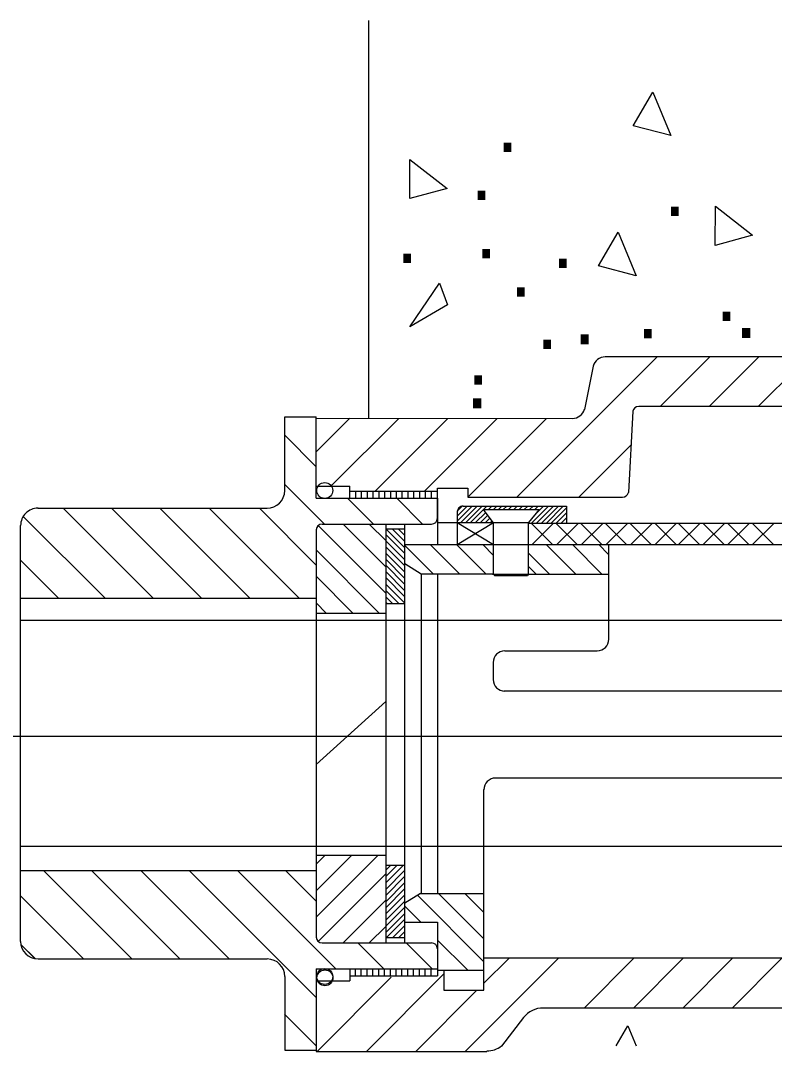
# Model space of a CAD drawing. Extents: x -881 to -726, y 593 to 666.
# Drawn here: x -772.1308 to -771.9323, y 610.7694 to 611.0407 of the extents above; entities that cross this region are included whole.
import ezdxf

# ---------------------------------------------------------------- set-up
doc = ezdxf.new("R2010")
doc.units = 0
doc.layers.add('es_DETAIL', color=7, linetype='Continuous')

msp = doc.modelspace()

# ---------------------------------------------------------------- linework, layer by layer
at = {"layer": 'es_DETAIL'}
for p, q in [((-772.039098078025, 610.9360055551505), (-772.039098078025, 611.0406812277007)), ((-772.0001106536322, 610.9152375947001), (-771.9631962753193, 610.9521519721035)), ((-771.7063348012676, 610.9522285679346), (-771.9768768895318, 610.9522285679346)), ((-771.962316815566, 610.9392212453437), (-771.9493094929558, 610.9522285679346)), ((-771.9494983960016, 610.9391112077823), (-771.9363810359911, 610.9522285679346)), ((-771.9365699387789, 610.9391112077823), (-771.9234525787684, 610.9522285679346)), ((-771.9800096259094, 610.949698996317), (-771.9823545762166, 610.9383528320288)), ((-771.7092474069461, 610.9391112077823), (-771.9680596763902, 610.9391112077823)), ((-772.061273348764, 610.9170105917315), (-772.061273348764, 610.9363686212721)), ((-772.061273348764, 610.9363686212721), (-772.0529780366459, 610.9363686212721)), ((-772.0529780366459, 610.914994139844), (-772.0529780366459, 610.9363686212721)), ((-772.0529257372622, 610.9360092774153), (-771.9855221319333, 610.9359908845975)), ((-772.0529029397472, 610.9272607429743), (-772.0441567982824, 610.9360068846906)), ((-772.0491108622097, 610.9181243631343), (-772.0312318680241, 610.9360033577199)), ((-772.0374403773018, 610.9168663909164), (-772.0183069380109, 610.935999830878)), ((-772.0244542040043, 610.9168663909164), (-772.0053243069957, 610.9359962881056)), ((-772.0130513821498, 610.915283039596), (-771.9923416759805, 610.9359927454042)), ((-771.9696387585842, 610.9378738457808), (-771.9707466806634, 610.9164560072121)), ((-772.0530013176358, 610.923280190509), (-772.061273348764, 610.9315522214954)), ((-771.9838451285857, 610.9152375947001), (-771.9700986154828, 610.9289841079384)), ((-772.0508206175607, 610.9081710329405), (-772.061273348764, 610.9186237644082)), ((-772.0529780366459, 610.9181243631343), (-772.0441643124354, 610.9181243631343)), ((-772.0441643124354, 610.914994139844), (-772.0441643124354, 610.9181243631343)), ((-772.0441643124354, 610.9168663909164), (-772.0210597114987, 610.9168663909164)), ((-772.0426338773515, 610.9168663909164), (-772.0426338773515, 610.914994139844)), ((-772.041103442016, 610.9168663909164), (-772.041103442016, 610.914994139844)), ((-772.0395730068998, 610.916818105171), (-772.0395730068998, 610.914994139844)), ((-772.0380425715449, 610.916818105171), (-772.0380425715449, 610.914994139844)), ((-772.0365121364609, 610.916818105171), (-772.0365121364609, 610.914994139844)), ((-772.0349817011191, 610.916818105171), (-772.0349817011191, 610.914994139844)), ((-772.0334512660417, 610.916818105171), (-772.0334512660417, 610.914994139844)), ((-772.0319208306933, 610.916818105171), (-772.0319208306933, 610.914994139844)), ((-772.0303903955834, 610.916818105171), (-772.0303903955834, 610.914994139844)), ((-772.0288599602221, 610.916818105171), (-772.0288599602221, 610.914994139844)), ((-772.0273295250092, 610.916818105171), (-772.0273295250092, 610.914994139844)), ((-772.0257990897964, 610.916818105171), (-772.0257990897964, 610.914994139844)), ((-772.0242686547189, 610.916818105171), (-772.0242686547189, 610.914994139844)), ((-772.0227382193447, 610.916818105171), (-772.0227382193447, 610.914994139844)), ((-772.0210597114987, 610.914994139844), (-772.0210597114987, 610.9175931091186)), ((-772.0210596132905, 610.9175931091186), (-772.0130513821498, 610.9175931091186)), ((-772.0130513821498, 610.9175931091186), (-772.0130513821498, 610.9152375947001)), ((-772.0529780366459, 610.914994139844), (-772.0210597114987, 610.914994139844)), ((-772.0378921602027, 610.9081710329405), (-772.0447207755687, 610.9149996484356)), ((-772.0249637032509, 610.9081710329405), (-772.0317868100256, 610.914994139844)), ((-772.0210597114987, 610.9094034757859), (-772.0210597114987, 610.914994139844)), ((-772.0210596132905, 610.914994139844), (-772.0210596132905, 610.9027923579724)), ((-772.0130513821498, 610.9152375947001), (-771.9723257628702, 610.9152375947001)), ((-772.1262488600099, 610.9123628629823), (-772.0659283446271, 610.9123628629823)), ((-772.1262447674541, 610.9123613399863), (-772.0659241300514, 610.9123613399863)), ((-772.095890990215, 610.8886776349848), (-772.1195746953326, 610.9123613399863)), ((-772.0831933984268, 610.8886776349848), (-772.1068771035251, 610.9123613399863)), ((-772.0704958065096, 610.8886776349848), (-772.0941795116079, 610.9123613399863)), ((-772.0575096329349, 610.8886776349848), (-772.0811933380718, 610.9123613399863)), ((-772.0529780366459, 610.897399995048), (-772.0679409045542, 610.9123628629823)), ((-772.015840279602, 610.910254509038), (-772.0132031452769, 610.9128916430986)), ((-772.015840279602, 610.908955891627), (-772.0119045280013, 610.9128916430986)), ((-772.015840279602, 610.9115531261846), (-772.0145148729792, 610.9128785328203)), ((-772.015840279602, 610.9113604726506), (-772.015840279602, 610.9027923579724)), ((-772.0149099475103, 610.9085876060303), (-772.0106059104291, 610.9128916430986)), ((-772.014309844389, 610.9128916430986), (-771.9935419420752, 610.9128916430986)), ((-772.0136113303637, 610.9085876060303), (-772.0093072934243, 610.9128916430986)), ((-772.0123127132042, 610.9085876060303), (-772.0090094316678, 610.9118908875151)), ((-772.0110140959288, 610.9085876060303), (-772.0084310503711, 610.9111706514267)), ((-772.0090548485338, 610.9119909113806), (-772.0064717079929, 610.9085876060303)), ((-772.0090548485338, 610.9119909113806), (-771.994276386648, 610.9119909113806)), ((-772.0089001427762, 610.9120001763165), (-772.0080086760005, 610.9128916430986)), ((-772.0076011131646, 610.9120005883494), (-772.0067100583121, 610.9128916430986)), ((-772.006310246336, 610.9119928381668), (-772.0054114411527, 610.9128916430986)), ((-772.0050177465782, 610.9119867203589), (-772.0041128240125, 610.9128916430986)), ((-772.0037187171022, 610.9119871324045), (-772.0028142064467, 610.9128916430986)), ((-772.002329746448, 610.9119909113806), (-772.0014290147493, 610.9128916430986)), ((-772.0009445544604, 610.9119909113806), (-772.0000438227488, 610.9128916430986)), ((-771.99955936275, 610.9119909113806), (-771.9986586307676, 610.9128916430986)), ((-771.9981741707625, 610.9119909113806), (-771.9972734390508, 610.9128916430986)), ((-771.994276386648, 610.9119909113806), (-771.9970572416024, 610.9085876060303)), ((-771.9967889787683, 610.9119909113806), (-771.9958882470696, 610.9128916430986)), ((-771.9962729264238, 610.9084193452233), (-771.9918006282904, 610.9128916430986)), ((-771.9954123543084, 610.9119909113806), (-771.9945116225903, 610.9128916430986)), ((-771.9951469476414, 610.9108439413329), (-771.9930992458497, 610.9128916430986)), ((-771.9949743091418, 610.9084193452233), (-771.9905020110149, 610.9128916430986)), ((-771.9936756917178, 610.9084193452233), (-771.9892033939908, 610.9128916430986)), ((-771.9935927229004, 610.9128916430986), (-771.9870482803478, 610.9128916430986)), ((-771.9923770740295, 610.9084193452233), (-771.9879047762961, 610.9128916430986)), ((-771.9910784570054, 610.9084193452233), (-771.9870482803478, 610.9124495217714)), ((-771.9897798397299, 610.9084193452233), (-771.9870482803478, 610.9111509045796)), ((-771.9870482803478, 610.9128916430986), (-771.9870482803478, 610.9084193452233)), ((-772.1085885820031, 610.8886776349848), (-772.1301191701325, 610.9102082228561)), ((-772.0210596132905, 610.9085876060303), (-772.015840279602, 610.9085876060303)), ((-772.015840279602, 610.9027923579724), (-772.0062610436058, 610.9085876060303)), ((-772.015840279602, 610.9085876060303), (-771.9970572416024, 610.9085876060303)), ((-772.0158236411725, 610.9085743404585), (-772.0062610436058, 610.9027923579724)), ((-772.0097154785047, 610.9085876060303), (-772.0078912830108, 610.910411801634)), ((-772.0084168610873, 610.9085876060303), (-772.0073257759307, 610.9096786912836)), ((-772.0071182436634, 610.9085876060303), (-772.0067731387202, 610.9089327109477)), ((-772.0062610436058, 610.8950030480369), (-772.0062610436058, 610.9085876060303)), ((-771.9970572416024, 610.902465865127), (-771.9970572416024, 610.9085876060303)), ((-771.9970572416024, 610.9084193452233), (-771.9156230983433, 610.9084193452233)), ((-771.9963801189049, 610.9084193452233), (-771.9907531311251, 610.9027923579724)), ((-771.9960817233922, 610.9027923579724), (-771.990454735864, 610.9084193452233)), ((-771.9898870321915, 610.9084193452233), (-771.9842600444313, 610.9027923579724)), ((-771.9884812223061, 610.9084193452233), (-771.9870482803478, 610.9098522872976)), ((-772.130820061455, 610.7983392769279), (-772.130820061455, 610.9077676355796)), ((-772.0529780366459, 610.9067393437464), (-772.0529780366459, 610.7994587432835)), ((-772.0346703231913, 610.8899995118376), (-772.0524632457466, 610.9077924346508)), ((-772.0514458353515, 610.9081710329405), (-772.0225901467115, 610.9081710329405)), ((-772.0346703231913, 610.8969254713501), (-772.0459158847882, 610.9081710329405)), ((-772.0346703231913, 610.9038514305659), (-772.0389899255143, 610.9081710329405)), ((-772.0346703231913, 610.9081710329405), (-772.0346703231913, 610.797943886276)), ((-772.0296858197393, 610.906874428263), (-772.0346703231913, 610.906874428263)), ((-772.0296858197393, 610.9020310699532), (-772.034529177559, 610.906874428263)), ((-772.0296858197393, 610.9036471272527), (-772.0329131205237, 610.906874428263)), ((-772.0296858197393, 610.905263184662), (-772.0312970633854, 610.906874428263)), ((-772.0296858197393, 610.9081710329405), (-772.0296858197393, 610.797943886276)), ((-771.9895886366726, 610.9027923579724), (-771.9841198814794, 610.908261113172)), ((-771.9832357131497, 610.908261113172), (-771.9777669575568, 610.9027923579724)), ((-771.9776267946113, 610.908261113172), (-771.9830955498367, 610.9027923579724)), ((-771.9767426263076, 610.908261113172), (-771.9712738708499, 610.9027923579724)), ((-771.9766024630977, 610.9027923579724), (-771.9711337079174, 610.908261113172)), ((-771.9702495396201, 610.908261113172), (-771.964780784027, 610.9027923579724)), ((-771.9701093762619, 610.9027923579724), (-771.9646406210817, 610.908261113172)), ((-771.9637564523458, 610.9083394065703), (-771.9582876968882, 610.902870651345)), ((-771.9636162895293, 610.902870651345), (-771.9581475343426, 610.9083394065703)), ((-771.9575833145191, 610.9083692913907), (-771.9521145590614, 610.9029005361976)), ((-771.9574431515866, 610.9029005361976), (-771.9519743964192, 610.9083692913907)), ((-771.9510902277929, 610.9083302041569), (-771.9456214723418, 610.9028614489702)), ((-771.9509500647508, 610.9028614489702), (-771.9454813095383, 610.9083302041569)), ((-771.9445971409635, 610.9083302041569), (-771.9391283855125, 610.9028614489702)), ((-771.9444569780053, 610.9028614489702), (-771.9389882228379, 610.9083302041569)), ((-771.9381040542504, 610.9083302041569), (-771.9326352987734, 610.9028614489702)), ((-771.9379638913308, 610.9028614489702), (-771.9324951359699, 610.9083302041569)), ((-772.0297630664576, 610.9004922596171), (-772.0346703231913, 610.9053995166281)), ((-772.0297630664576, 610.898876202195), (-772.0346703231913, 610.9037834593349)), ((-772.036368738731, 610.8847719687097), (-772.0529780366459, 610.9013812666116)), ((-772.0297630664576, 610.8972601450373), (-772.0346703231913, 610.9021674021515)), ((-772.0296858197393, 610.8955668412063), (-772.0346703231913, 610.9005513449874)), ((-772.0296328875851, 610.9027923579724), (-772.015840279602, 610.9027923579724)), ((-772.0221151899228, 610.8950030480369), (-772.0296328875851, 610.9025207454218)), ((-772.0151892309715, 610.8950030480369), (-772.0229785407652, 610.9027923579724)), ((-772.0082632714461, 610.8950030480369), (-772.0160525815493, 610.9027923579724)), ((-772.015840279602, 610.9027923579724), (-772.0062610436058, 610.9027923579724)), ((-772.0062610436058, 610.8999267794254), (-772.0091266223077, 610.9027923579724)), ((-772.0062610436058, 610.9027923579724), (-771.9970572416024, 610.9027923579724)), ((-771.9970572416024, 610.9027725439591), (-771.9156245355016, 610.9027725439591)), ((-771.9970572416024, 610.8950030480369), (-771.9970572416024, 610.902465865127)), ((-771.9915726752765, 610.8950030480369), (-771.9970572416024, 610.900487614266)), ((-771.9846467157835, 610.8950030480369), (-771.9924360258608, 610.9027923579724)), ((-771.9777207568062, 610.8950030480369), (-771.9855100667353, 610.9027923579724)), ((-771.9759892669958, 610.900197517481), (-771.9785841075195, 610.9027923579724)), ((-771.9759317743222, 610.8778668216473), (-771.9759317743222, 610.9027725439591)), ((-772.1208198694006, 610.8886776349848), (-772.130820061455, 610.8986778272005)), ((-772.0296858197393, 610.8939507840488), (-772.0346703231913, 610.8989352876943)), ((-772.0253022901369, 610.8950030480369), (-772.0296328875851, 610.8976704331908)), ((-772.0296858197393, 610.8923347268652), (-772.0346703231913, 610.8973192303174)), ((-772.0296858197393, 610.8907186696109), (-772.0346703231913, 610.8957031732629)), ((-772.006162252085, 610.8950030480369), (-772.0253022901369, 610.8950030480369)), ((-772.0253022901369, 610.8950030480369), (-772.0253022901369, 610.8527542919905)), ((-772.0210662545157, 610.8950030480369), (-772.0210662545157, 610.8109854929087)), ((-772.0065357830972, 610.8950030480369), (-771.9759840512614, 610.8950030480369)), ((-772.0062610436058, 610.8950030480369), (-772.0060347747183, 610.8946659981037)), ((-771.9970572416024, 610.8950030480369), (-771.9973310456372, 610.8946659981037)), ((-771.9950356548779, 610.8950030480369), (-771.9970572416024, 610.8970246347872)), ((-772.0432946979533, 610.8847719687097), (-772.0529780366459, 610.8944553075248)), ((-772.0296858197393, 610.8891026123177), (-772.0346703231913, 610.8940871161117)), ((-772.0296858197393, 610.8874064761316), (-772.0346703231913, 610.8923909798158)), ((-772.0060347747183, 610.8946659981037), (-771.9973310456372, 610.8946659981037)), ((-772.0312136210318, 610.8872631322687), (-772.0346703231913, 610.8907198342991)), ((-772.130820061455, 610.8886776349848), (-772.0530375121461, 610.8886776349848)), ((-772.0503240393097, 610.8847719687097), (-772.0529780366459, 610.8874259659041)), ((-772.0328844493636, 610.8872631322687), (-772.0346703231913, 610.8890490061029)), ((-772.0343248767095, 610.8872631322687), (-772.0346703231913, 610.8876085786151)), ((-772.0346703231913, 610.8872631322687), (-772.0296858197393, 610.8872631322687)), ((-772.0529780366459, 610.8847719687097), (-772.0346703231913, 610.8847719687097)), ((-771.6126148394268, 610.882833363044), (-772.1307671293008, 610.882833363044)), ((-772.003321271401, 610.8748075592102), (-771.9789881516012, 610.8748075592102)), ((-772.0063666393592, 610.871746005017), (-772.0063666393592, 610.8672506422328)), ((-771.8937268171766, 610.8641901922176), (-772.0035756501594, 610.8641901922176)), ((-772.0346703231913, 610.8614467289163), (-772.0529780366459, 610.844909904196)), ((-772.6622854469945, 610.8523992565189), (-771.3509855254457, 610.8523992565189)), ((-772.0253022901369, 610.8527542919905), (-772.0253022901369, 610.8109854929087)), ((-771.8937268171766, 610.8413183920213), (-772.0057610280721, 610.8413183920213)), ((-772.0088218984979, 610.8040501533027), (-772.0088218984979, 610.8382761210198)), ((-771.6126148394268, 610.8233470966325), (-772.1307671293008, 610.8233470966325)), ((-772.0529780366459, 610.8210174511321), (-772.0346703231913, 610.8210174511321)), ((-772.0436201973345, 610.8210174511321), (-772.0529780366459, 610.8116596119561)), ((-772.0366942380992, 610.8210174511321), (-772.0529780366459, 610.804733652708)), ((-772.0506495388069, 610.8210174511321), (-772.0529780366459, 610.8186889531382)), ((-772.130820061455, 610.817015763227), (-772.0530375121461, 610.817015763227)), ((-772.124825525442, 610.817015763227), (-772.1015597200586, 610.7937499579467)), ((-772.1121279335184, 610.817015763227), (-772.0889484094353, 610.7938362391052)), ((-772.0991417603628, 610.817015763227), (-772.0759058069067, 610.7937798105578)), ((-772.0864441681748, 610.817015763227), (-772.0529780366459, 610.7835496319497)), ((-772.0737465763802, 610.817015763227), (-772.0478515919838, 610.7911207791983)), ((-772.0610952647952, 610.817015763227), (-772.0529780366459, 610.8088985349488)), ((-772.0346703231913, 610.8184302659238), (-772.0296858197393, 610.8184302659238)), ((-772.0299639969132, 610.8184302659238), (-772.0346703231913, 610.8137239395489)), ((-772.0316351422945, 610.8184302659238), (-772.0346703231913, 610.8153950847818)), ((-772.0333059704842, 610.8184302659238), (-772.0346703231913, 610.8170659132489)), ((-772.0296858197393, 610.8170123070213), (-772.0346703231913, 610.8120278030661)), ((-772.0346703231913, 610.8161154073466), (-772.0524632457466, 610.7983224845269)), ((-772.0296858197393, 610.815396249883), (-772.0346703231913, 610.8104117460697)), ((-772.0296858197393, 610.8137801925898), (-772.0346703231913, 610.8087956888991)), ((-772.0296858197393, 610.8121641353031), (-772.0346703231913, 610.8071796316125)), ((-772.0254990568395, 610.8109854929087), (-772.0296328875851, 610.8084393039002)), ((-772.0254798682571, 610.8109854929087), (-772.0088218984979, 610.8109854929087)), ((-772.0207906059596, 610.8109854929087), (-772.0088218984979, 610.7990167857373)), ((-772.0138646465567, 610.8109854929087), (-772.0088218984979, 610.8059427445725)), ((-772.0088218984979, 610.7938683232331), (-772.0088218984979, 610.8109854929087)), ((-772.130820061455, 610.8103127074324), (-772.1142573119757, 610.7937499579467)), ((-772.0346703231913, 610.8091894479953), (-772.0459158847882, 610.797943886276)), ((-772.0296858197393, 610.8105480780035), (-772.0346703231913, 610.8055635743128)), ((-772.0297630664576, 610.8088547741469), (-772.0346703231913, 610.8039475171746)), ((-772.026312448452, 610.8104844929594), (-772.0088218984979, 610.7929939431215)), ((-772.0297630664576, 610.8072387170021), (-772.0346703231913, 610.8023314598815)), ((-772.0297630664576, 610.8056226597155), (-772.0346703231913, 610.8007154025948)), ((-772.0296858197393, 610.8076593605449), (-772.0254686411396, 610.8034421822226)), ((-772.0296858197393, 610.8040838492568), (-772.034529177559, 610.799240491076)), ((-772.0296328875851, 610.8034421822226), (-772.0210067791639, 610.8034421822226)), ((-772.0210067791639, 610.8034421822226), (-772.0210067791639, 610.79637373756)), ((-772.0346703231913, 610.8022634888891), (-772.0389899255143, 610.797943886276)), ((-772.0296858197393, 610.802467792125), (-772.0329131205237, 610.799240491076)), ((-772.0296858197393, 610.8008517348253), (-772.0312970633854, 610.799240491076)), ((-772.1307522683492, 610.7975449932649), (-772.1270323856863, 610.7938251108666)), ((-772.1307481844552, 610.7975432384961), (-772.1270282945818, 610.7938233486292)), ((-772.0514458353515, 610.797943886276), (-772.0225901467115, 610.797943886276)), ((-772.0419771072346, 610.797943886276), (-772.0351540001891, 610.7911207791983)), ((-772.0296858197393, 610.799240491076), (-772.0346703231913, 610.799240491076)), ((-772.0292795153046, 610.797943886276), (-772.0224564083944, 610.7911207791983)), ((-772.0210067791639, 610.7987057688969), (-772.0130635225049, 610.7907625123927)), ((-772.0210597114987, 610.7967114435595), (-772.0210597114987, 610.7911207791983)), ((-772.1262333657911, 610.7937517201583), (-772.0658782020481, 610.7937517201583)), ((-772.1262292728355, 610.7937499579467), (-772.0658739874981, 610.7937499579467)), ((-772.013776776926, 610.7693942682965), (-771.9893027222281, 610.7938683232331)), ((-772.0088218984979, 610.7854924726814), (-772.0088218984979, 610.793914901066)), ((-771.6021481067972, 610.793914901066), (-772.0088218984979, 610.793914901066)), ((-772.0088188140278, 610.7873384054081), (-772.0022888960673, 610.7938683232331)), ((-771.9824400439577, 610.7808094891352), (-771.9693346321624, 610.793914901066)), ((-771.969453870383, 610.7808094891352), (-771.9563484586005, 610.793914901066)), ((-771.9564676969501, 610.7808094891352), (-771.9433622851546, 610.793914901066)), ((-771.943481523659, 610.7808094891352), (-771.9303761120055, 610.793914901066)), ((-772.061273348764, 610.7891043276204), (-772.061273348764, 610.7697462978153)), ((-772.0529780366459, 610.7911207791983), (-772.0529780366459, 610.7693942682965)), ((-772.0529780366459, 610.7911207791983), (-772.0210597114987, 610.7911207791983)), ((-772.0441643124354, 610.7911207791983), (-772.0441643124354, 610.7879905561981)), ((-772.0441643124354, 610.7892485282935), (-772.0210597114987, 610.7892485282935)), ((-772.0426338773515, 610.7892485282935), (-772.0426338773515, 610.7911207791983)), ((-772.041103442016, 610.7892485282935), (-772.041103442016, 610.7911207791983)), ((-772.0397491237983, 610.7693942682965), (-772.0193414822811, 610.789801910433)), ((-772.0395730068998, 610.7892968143291), (-772.0395730068998, 610.7911207791983)), ((-772.0380425715449, 610.7892968143291), (-772.0380425715449, 610.7911207791983)), ((-772.0365121364609, 610.7892968143291), (-772.0365121364609, 610.7911207791983)), ((-772.0349817011191, 610.7892968143291), (-772.0349817011191, 610.7911207791983)), ((-772.0334512660417, 610.7892968143291), (-772.0334512660417, 610.7911207791983)), ((-772.0319208306933, 610.7892968143291), (-772.0319208306933, 610.7911207791983)), ((-772.0303903955834, 610.7892968143291), (-772.0303903955834, 610.7911207791983)), ((-772.0288599602221, 610.7892968143291), (-772.0288599602221, 610.7911207791983)), ((-772.0273295250092, 610.7892968143291), (-772.0273295250092, 610.7911207791983)), ((-772.0257990897964, 610.7892968143291), (-772.0257990897964, 610.7911207791983)), ((-772.0242686547189, 610.7892968143291), (-772.0242686547189, 610.7911207791983)), ((-772.0227382193447, 610.7892968143291), (-772.0227382193447, 610.7911207791983)), ((-772.0210597114987, 610.7911207791983), (-772.0210597114987, 610.7892485282935)), ((-772.0210067791639, 610.7907625123927), (-772.0088218984979, 610.7907625123927)), ((-772.0193414822811, 610.7907625123927), (-772.0193414822811, 610.7854924726814)), ((-772.0529780366459, 610.7879905561981), (-772.0441643124354, 610.7879905561981)), ((-772.0527352974634, 610.7693942682965), (-772.0332393042914, 610.7888902614686)), ((-772.0267629507717, 610.7693942682965), (-772.0106647462579, 610.7854924726814)), ((-772.0193414822811, 610.7854924726814), (-772.0088218984979, 610.7854924726814)), ((-772.061300678304, 610.7791722496879), (-772.0529822771554, 610.770853848836)), ((-772.0612964542925, 610.7791704578145), (-772.0529780366459, 610.7708520401615)), ((-771.9983490342132, 610.7782878647484), (-772.0042025274519, 610.7707598001649)), ((-771.5883067981079, 610.7808094891352), (-771.9931941235204, 610.7808094891352)), ((-772.061273348764, 610.7697462978153), (-772.0529780366459, 610.7697462978153)), ((-772.0529780366459, 610.7693942682965), (-772.0080198557326, 610.7693942682965))]:
    msp.add_line(p, q, dxfattribs=at)
for points in [[(-771.9695078783434, 611.0130300651493), (-771.9642989159038, 611.0218877105053), (-771.9596130053158, 611.0104253725955)], [(-772.028354064658, 610.9938360698696), (-772.0282805203976, 611.0041153595914), (-772.0184837063837, 610.9965310020763)], [(-771.9479220039298, 610.9815245916205), (-771.9478486710035, 610.9918040926764), (-771.9380524909918, 610.9842197351612)], [(-771.9786269439581, 610.9761374745502), (-771.9734188268549, 610.9850033619354), (-771.9687322822645, 610.9735327819964)], [(-772.0283375805996, 610.9601109544833), (-772.0205334356398, 610.9715815344223), (-772.01844313024, 610.9658499427992)]]:
    msp.add_lwpolyline(points, close=True, dxfattribs=at)
msp.add_lwpolyline([(-771.9739746354891, 610.7708682585672), (-771.9708961319245, 610.7761002564217), (-771.9687599670292, 610.7708682585672)], dxfattribs=at)
for centre in [(-772.0507328033506, 610.9170124321164), (-772.0507328033506, 610.7891024871433), (-772.0506798711365, 610.7887442203125)]:
    msp.add_circle(centre, 0.002095526328995156, dxfattribs=at)
for centre, radius, start, end in [((-771.9768768896413, 610.9488870437959), 0.0032649284764367653, 89.99999999830452, 165.30722452230054), ((-771.9855127408363, 610.9392463983698), 0.0032649284764367684, 270, 345.3072243243541), ((-771.9680596764849, 610.9374597941282), 0.0016324642382183848, 89.99999999186176, 165.30722451568823), ((-772.0659139776055, 610.917001968961), 0.004640639979368812, 269.8746529418982, 359.8746529418982), ((-771.9723257629681, 610.9168700590573), 0.0016324642382183842, 270.0000000082231, 345.3072244495648), ((-772.1262287557828, 610.9077700341151), 0.004591305669989203, 89.99999999999999, 180), ((-772.014309844428, 610.91136189347), 0.001530435223329735, 89.99999999999999, 180), ((-772.0225901465819, 610.9097014683869), 0.001530435223329735, 270, 360), ((-772.0514601457686, 610.906653142507), 0.0015179582197866579, 89.45984392986847, 179.45984392986847), ((-771.9789926447971, 610.8778684295647), 0.00306087044665947, 270, 0), ((-772.0033026019244, 610.8717466887543), 0.00306087044665947, 90, 180), ((-772.0033056905046, 610.8672510631221), 0.00306087044665947, 180, 270), ((-772.005761028103, 610.8382575212302), 0.00306087044665947, 89.99999999999999, 180), ((-772.1262272906985, 610.7983442423629), 0.004591305669989203, 180, 270), ((-772.0514601457686, 610.7994617767536), 0.0015179582197866579, 180.54015607013156, 270.54015607013156), ((-772.0225901465819, 610.7964134508734), 0.001530435223329735, 360, 89.99999999999999), ((-772.0658646544018, 610.7891231027063), 0.004591305669989203, 0, 90), ((-771.9931941236454, 610.7742796321072), 0.006529856952873531, 89.99999999949138, 142.13292794935964), ((-772.0080198556059, 610.7756179094413), 0.00612174089331894, 270.00000000050863, 308.57723895492757)]:
    msp.add_arc(centre, radius, start, end, dxfattribs=at)

# ---------------------------------------------------------------- texts
for height, p in [(0.015799335929391825, (-772.0055196284911, 611.0061177500132)), (0.015799335929391825, (-772.0123687547369, 610.993447849162)), (0.015799335929391825, (-771.9615074040219, 610.9892921757843)), (0.015799335929391825, (-772.0319617487625, 610.9768989112457)), (0.015799335929391825, (-772.0111772531857, 610.9781066855212)), (0.015799335929391825, (-771.9909553289338, 610.9755518678105)), (0.015799335929391825, (-772.0020007047008, 610.9680245704974)), (0.015799335929391825, (-771.9478744537614, 610.9615913497239)), (0.01687369077259047, (-771.9853980879278, 610.9554510379872)), (0.015799335929391825, (-771.9685530709635, 610.9570605583515)), (0.01687369077259047, (-771.9428837994279, 610.9571744674215)), (0.015799335929391825, (-771.9950664108202, 610.9542162129493)), (0.015799335929391825, (-772.0132912280025, 610.9448714425356)), (0.01687369077259047, (-772.013725942208, 610.9386554731979))]:
    msp.add_text('.', height=height, dxfattribs=at).set_placement(p)

doc.saveas('drawing.dxf')
